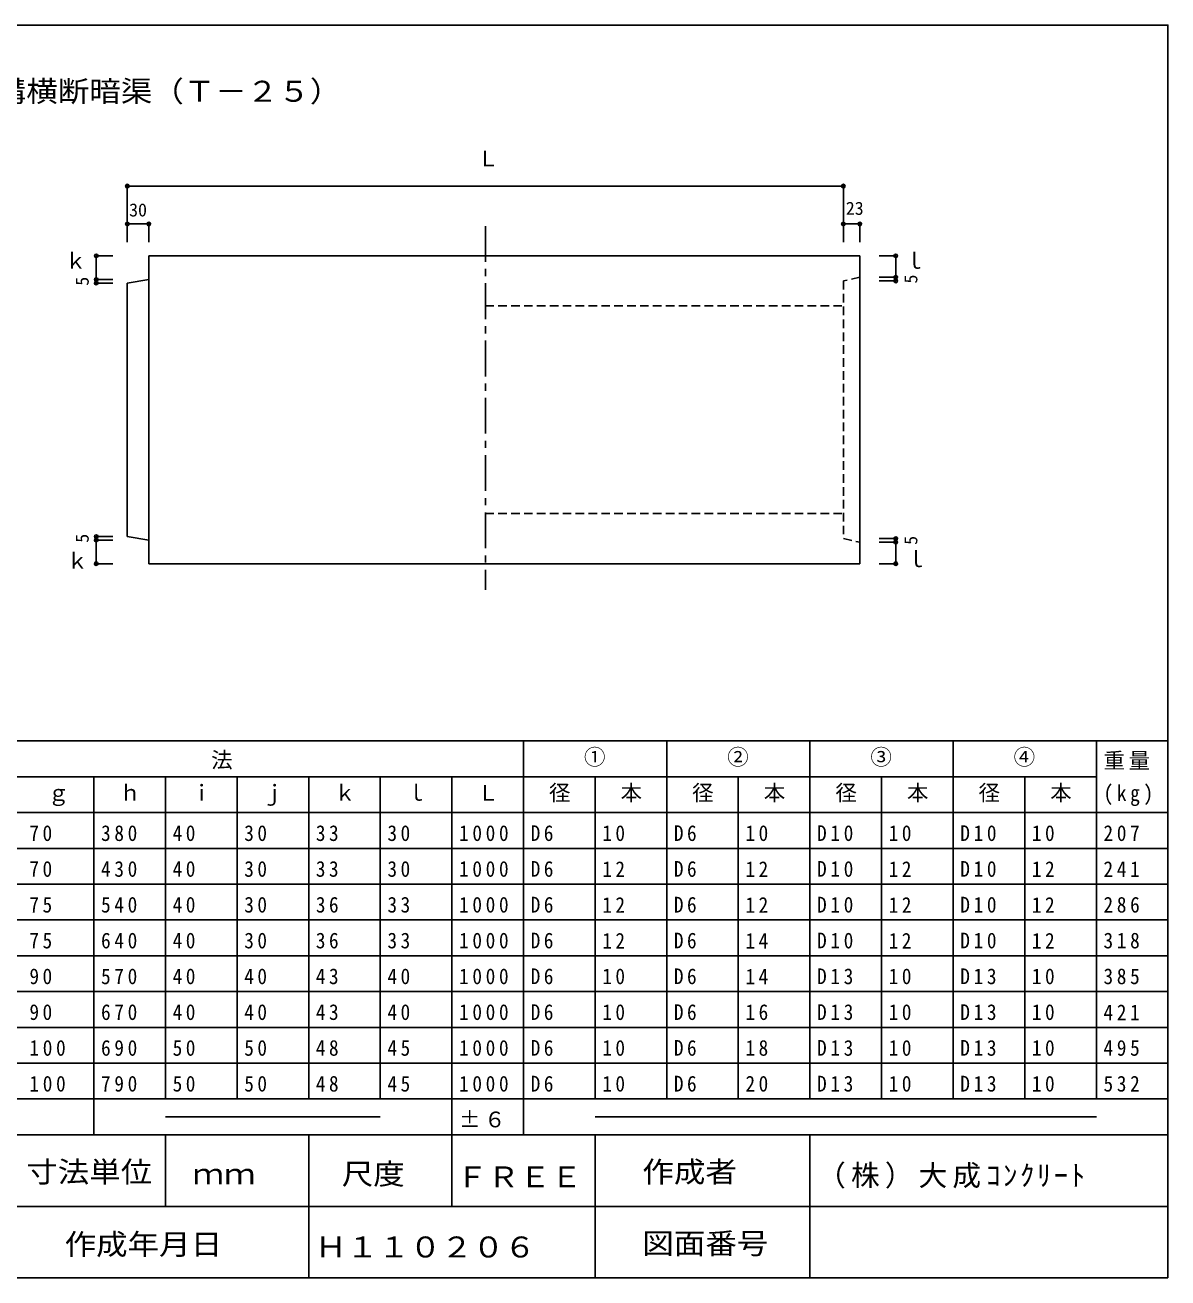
# Model space of a CAD drawing. Units: millimetres, scale not verified. Extents: x -1285 to 1315, y -900 to 850.
# Drawn here: x -281 to 1315, y -900 to 850 of the extents above; entities that cross this region are included whole.
import ezdxf
from ezdxf.enums import TextEntityAlignment as Align

# ---------------------------------------------------------------- set-up
doc = ezdxf.new("R2010")
doc.units = ezdxf.units.MM
doc.header["$LTSCALE"] = 10
doc.header["$PDMODE"] = 32
doc.header["$PDSIZE"] = 5
doc.linetypes.add('CHAIN1', pattern=[8, 5, -1, 1, -1])
doc.linetypes.add('DASHED1', pattern=[1.8, 1.2, -0.6])
doc.layers.add('0-0', color=7, linetype='Continuous')
doc.styles.add('ＭＳ ゴシック', font='')
doc.styles.get('ＭＳ ゴシック').set_extended_font_data('MS Gothic')

msp = doc.modelspace()

# ---------------------------------------------------------------- linework, layer by layer
at = {"layer": '0-0', "color": 4}
for p, q in [((-138.28, 625.09), (861.72, 625.09)), ((-138.28, 546.81), (-138.28, 625.09)), ((861.72, 546.81), (861.72, 625.09)), ((-138.28, 572.14), (-108.28, 572.14)), ((-138.28, 546.81), (-138.28, 572.14)), ((-108.28, 546.81), (-108.28, 572.14)), ((861.72, 572.14), (884.72, 572.14)), ((861.72, 546.81), (861.72, 572.14)), ((884.72, 546.81), (884.72, 572.14)), ((-181.72, 527.66), (-181.72, 494.66)), ((-158.69, 527.66), (-181.72, 527.66)), ((911.87, 527.66), (934.9, 527.66)), ((934.9, 527.66), (934.9, 497.66)), ((911.87, 492.66), (934.9, 492.66)), ((-158.69, 489.66), (-181.72, 489.66)), ((-181.72, 135.66), (-181.72, 130.66)), ((-158.69, 135.66), (-181.72, 135.66)), ((911.87, 132.66), (934.9, 132.66)), ((934.9, 132.66), (934.9, 127.66)), ((-158.69, 97.66), (-181.72, 97.66)), ((911.87, 97.66), (934.9, 97.66))]:
    msp.add_line(p, q, dxfattribs=at)
at = {"layer": '0-0', "linetype": 'CHAIN1'}
msp.add_line((361.72, 569.28), (361.72, 61.21), dxfattribs=at)
at = {"layer": '0-0'}
for p, q in [((-108.28, 527.66), (-108.28, 97.66)), ((-108.28, 527.66), (884.72, 527.66)), ((884.72, 527.66), (884.72, 97.66)), ((-108.28, 494.66), (-138.28, 489.66)), ((-138.28, 135.66), (-138.28, 489.66)), ((-138.28, 135.66), (-108.28, 130.66)), ((884.72, 97.66), (-108.28, 97.66)), ((1315, -150), (-1285, -150)), ((415, -700), (415, -150)), ((615, -650), (615, -150)), ((815, -650), (815, -150)), ((1015, -650), (1015, -150)), ((1215, -650), (1215, -150)), ((1215, -200), (-1085, -200)), ((-185, -700), (-185, -200)), ((-85, -650), (-85, -200)), ((15, -650), (15, -200)), ((115, -650), (115, -200)), ((215, -650), (215, -200)), ((315, -700), (315, -200)), ((515, -650), (515, -200)), ((715, -650), (715, -200)), ((915, -650), (915, -200)), ((1115, -650), (1115, -200)), ((1315, -250), (-1285, -250)), ((1315, -300), (-1285, -300)), ((1315, -350), (-1285, -350)), ((1315, -400), (-1285, -400)), ((1315, -450), (-1285, -450)), ((1315, -500), (-1285, -500)), ((1315, -550), (-1285, -550)), ((1315, -600), (-1285, -600)), ((1315, -650), (-1285, -650)), ((215, -675), (-85, -675)), ((1215, -675), (515, -675))]:
    msp.add_line(p, q, dxfattribs=at)
at = {"layer": '0-0', "linetype": 'DASHED1'}
for p, q in [((361.72, 457.66), (861.72, 457.66)), ((361.72, 167.66), (861.72, 167.66))]:
    msp.add_line(p, q, dxfattribs=at)
at = {"layer": '0-0', "color": 2}
for p, q in [((1315, -700), (-1285, -700)), ((-85, -800), (-85, -700)), ((115, -900), (115, -700)), ((315, -800), (315, -700)), ((515, -900), (515, -700)), ((815, -900), (815, -700)), ((1315, -800), (-1285, -800)), ((1315, -900), (-1285, -900))]:
    msp.add_line(p, q, dxfattribs=at)
msp.add_lwpolyline([(-1285, -900), (-1285, 850), (1315, 850), (1315, -900)], dxfattribs=at)
at = {"layer": '0-0', "color": 4}
for points in [[(-158.69, 494.66), (-181.72, 494.66), (-181.72, 489.66)], [(911.87, 497.66), (934.9, 497.66), (934.9, 492.66)], [(-158.69, 130.66), (-181.72, 130.66), (-181.72, 97.66)], [(911.87, 127.66), (934.9, 127.66), (934.9, 97.66)]]:
    msp.add_lwpolyline(points, dxfattribs=at)
at = {"layer": '0-0', "linetype": 'DASHED1'}
msp.add_lwpolyline([(884.72, 497.66), (861.72, 492.66), (861.72, 132.66), (884.72, 127.66)], dxfattribs=at)
at = {"layer": '0-0', "color": 4}
for p in [(-138.28, 625.09), (861.72, 625.09), (-138.28, 572.14), (-108.28, 572.14), (861.72, 572.14), (884.72, 572.14), (-181.72, 527.66), (934.9, 527.66), (-181.72, 494.66), (-181.72, 489.66), (934.9, 497.66), (934.9, 492.66), (-181.72, 135.66), (-181.72, 130.66), (934.9, 132.66), (934.9, 127.66), (-181.72, 97.66), (934.9, 97.66)]:
    msp.add_point(p, dxfattribs=at)

# ---------------------------------------------------------------- texts
at = {"layer": '0-0', "style": 'ＭＳ ゴシック', "width": 1.1}
for s, p in [('道路用側溝横断暗渠（Ｔ－２５）', (-499.5, 734.07)), ('寸法単位', (-279.5, -775.24)), ('作成者', (580.99, -775.24)), ('ｍｍ', (-47.26, -778.22)), ('尺度', (161.17, -778.22)), ('ＦＲＥＥ', (321.03, -782.31)), ('作成年月日', (-225.91, -876.47)), ('図面番号', (580.99, -875.24)), ('Ｈ１１０２０６', (123.91, -880.24))]:
    msp.add_text(s, height=29.33, dxfattribs=at).set_placement(p, align=Align.BOTTOM_LEFT)
at = {"layer": '0-0', "style": 'ＭＳ ゴシック'}
for s, p in [('Ｌ', (350.69, 645.89)), ('ｋ', (-225.46, 503.07)), ('ｌ', (946.41, 503.07)), ('ｋ', (-223.16, 84.05)), ('ｌ', (948.71, 86.35)), ('①', (499.48, -190)), ('②', (699.48, -190)), ('③', (899.48, -190)), ('④', (1099.48, -190)), ('ｈ', (-149.47, -240)), ('ｉ', (-49.47, -240)), ('ｊ', (50.53, -240)), ('ｋ', (150.53, -240)), ('ｌ', (250.53, -240)), ('径', (450.53, -240)), ('本', (550.53, -240)), ('径', (650.53, -240)), ('本', (750.53, -240)), ('径', (850.53, -240)), ('本', (950.53, -240)), ('径', (1050.53, -240)), ('本', (1150.53, -240)), ('ｇ', (-249.47, -240)), ('Ｌ', (350.53, -240))]:
    msp.add_text(s, height=21.99, dxfattribs=at).set_placement(p, align=Align.BOTTOM_LEFT)
at = {"layer": '0-0', "color": 4, "style": 'ＭＳ ゴシック'}
for s, p in [('30', (-135.78, 577.14)), ('23', (865.12, 579.43))]:
    msp.add_text(s, height=18.33, dxfattribs=at).set_placement(p, align=Align.BOTTOM_LEFT)
for p in [(-186.72, 485.91), (970.52, 489.01), (-186.72, 126.91), (970.52, 124.01)]:
    msp.add_text('5', height=18.33, rotation=90, dxfattribs=at).set_placement(p, align=Align.BOTTOM_LEFT)
at = {"layer": '0-0', "attachment_point": 7, "style": 'ＭＳ ゴシック'}
for s, insert, char_height in [('\\T1.17;寸\u3000\u3000\u3000\u3000\u3000\u3000\u3000\u3000\u3000\u3000\u3000\u3000\u3000\u3000\u3000\u3000\u3000\u3000法', (-688.04, -190), 21.99), ('\\T1.17;重量', (1225, -190), 21.99), ('\\T1.38;\\W0.9;(kg)', (1225.1, -240.94), 21.99), ('\\T1.36;\\W0.9;70', (-275, -290), 21.99), ('\\T1.38;\\W0.9;380', (-175, -290), 21.99), ('\\T1.36;\\W0.9;40', (-75, -290), 21.99), ('\\T1.36;\\W0.9;30', (25, -290), 21.99), ('\\T1.36;\\W0.9;33', (125, -290), 21.99), ('\\T1.36;\\W0.9;30', (225, -290), 21.99), ('\\T1.38;\\W0.9;1000', (325, -290), 21.99), ('\\T1.36;\\W0.9;D6', (425, -290), 21.99), ('\\T1.36;\\W0.9;10', (525, -290), 21.99), ('\\T1.36;\\W0.9;D6', (625, -290), 21.99), ('\\T1.36;\\W0.9;10', (725, -290), 21.99), ('\\T1.38;\\W0.9;D10', (825, -290), 21.99), ('\\T1.36;\\W0.9;10', (925, -290), 21.99), ('\\T1.38;\\W0.9;D10', (1025, -290), 21.99), ('\\T1.36;\\W0.9;10', (1125, -290), 21.99), ('\\T1.38;\\W0.9;207', (1225, -290), 21.99), ('\\T1.36;\\W0.9;70', (-275, -340), 21.99), ('\\T1.38;\\W0.9;430', (-175, -340), 21.99), ('\\T1.36;\\W0.9;40', (-75, -340), 21.99), ('\\T1.36;\\W0.9;30', (25, -340), 21.99), ('\\T1.36;\\W0.9;33', (125, -340), 21.99), ('\\T1.36;\\W0.9;30', (225, -340), 21.99), ('\\T1.38;\\W0.9;1000', (325, -340), 21.99), ('\\T1.36;\\W0.9;D6', (425, -340), 21.99), ('\\T1.36;\\W0.9;12', (525, -340), 21.99), ('\\T1.36;\\W0.9;D6', (625, -340), 21.99), ('\\T1.36;\\W0.9;12', (725, -340), 21.99), ('\\T1.38;\\W0.9;D10', (825, -340), 21.99), ('\\T1.36;\\W0.9;12', (925, -340), 21.99), ('\\T1.38;\\W0.9;D10', (1025, -340), 21.99), ('\\T1.36;\\W0.9;12', (1125, -340), 21.99), ('\\T1.38;\\W0.9;241', (1225, -340), 21.99), ('\\T1.36;\\W0.9;75', (-275, -390), 21.99), ('\\T1.38;\\W0.9;540', (-175, -390), 21.99), ('\\T1.36;\\W0.9;40', (-75, -390), 21.99), ('\\T1.36;\\W0.9;30', (25, -390), 21.99), ('\\T1.36;\\W0.9;36', (125, -390), 21.99), ('\\T1.36;\\W0.9;33', (225, -390), 21.99), ('\\T1.38;\\W0.9;1000', (325, -390), 21.99), ('\\T1.36;\\W0.9;D6', (425, -390), 21.99), ('\\T1.36;\\W0.9;12', (525, -390), 21.99), ('\\T1.36;\\W0.9;D6', (625, -390), 21.99), ('\\T1.36;\\W0.9;12', (725, -390), 21.99), ('\\T1.38;\\W0.9;D10', (825, -390), 21.99), ('\\T1.36;\\W0.9;12', (925, -390), 21.99), ('\\T1.38;\\W0.9;D10', (1025, -390), 21.99), ('\\T1.36;\\W0.9;12', (1125, -390), 21.99), ('\\T1.38;\\W0.9;286', (1225, -390), 21.99), ('\\T1.36;\\W0.9;75', (-275, -440), 21.99), ('\\T1.38;\\W0.9;640', (-175, -440), 21.99), ('\\T1.36;\\W0.9;40', (-75, -440), 21.99), ('\\T1.36;\\W0.9;30', (25, -440), 21.99), ('\\T1.36;\\W0.9;36', (125, -440), 21.99), ('\\T1.36;\\W0.9;33', (225, -440), 21.99), ('\\T1.38;\\W0.9;1000', (325, -440), 21.99), ('\\T1.36;\\W0.9;D6', (425, -440), 21.99), ('\\T1.36;\\W0.9;12', (525, -440), 21.99), ('\\T1.36;\\W0.9;D6', (625, -440), 21.99), ('\\T1.36;\\W0.9;14', (725, -440), 21.99), ('\\T1.38;\\W0.9;D10', (825, -440), 21.99), ('\\T1.36;\\W0.9;12', (925, -440), 21.99), ('\\T1.38;\\W0.9;D10', (1025, -440), 21.99), ('\\T1.36;\\W0.9;12', (1125, -440), 21.99), ('\\T1.38;\\W0.9;318', (1225, -440), 21.99), ('\\T1.36;\\W0.9;90', (-275, -490), 21.99), ('\\T1.38;\\W0.9;570', (-175, -490), 21.99), ('\\T1.36;\\W0.9;40', (-75, -490), 21.99), ('\\T1.36;\\W0.9;40', (25, -490), 21.99), ('\\T1.36;\\W0.9;43', (125, -490), 21.99), ('\\T1.36;\\W0.9;40', (225, -490), 21.99), ('\\T1.38;\\W0.9;1000', (325, -490), 21.99), ('\\T1.36;\\W0.9;D6', (425, -490), 21.99), ('\\T1.36;\\W0.9;10', (525, -490), 21.99), ('\\T1.36;\\W0.9;D6', (625, -490), 21.99), ('\\T1.36;\\W0.9;14', (725, -490), 21.99), ('\\T1.38;\\W0.9;D13', (825, -490), 21.99), ('\\T1.36;\\W0.9;10', (925, -490), 21.99), ('\\T1.38;\\W0.9;D13', (1025, -490), 21.99), ('\\T1.36;\\W0.9;10', (1125, -490), 21.99), ('\\T1.38;\\W0.9;385', (1225, -490), 21.99), ('\\T1.36;\\W0.9;90', (-275, -540), 21.99), ('\\T1.38;\\W0.9;670', (-175, -540), 21.99), ('\\T1.36;\\W0.9;40', (-75, -540), 21.99), ('\\T1.36;\\W0.9;40', (25, -540), 21.99), ('\\T1.36;\\W0.9;43', (125, -540), 21.99), ('\\T1.36;\\W0.9;40', (225, -540), 21.99), ('\\T1.38;\\W0.9;1000', (325, -540), 21.99), ('\\T1.36;\\W0.9;D6', (425, -540), 21.99), ('\\T1.36;\\W0.9;10', (525, -540), 21.99), ('\\T1.36;\\W0.9;D6', (625, -540), 21.99), ('\\T1.36;\\W0.9;16', (725, -540), 21.99), ('\\T1.38;\\W0.9;D13', (825, -540), 21.99), ('\\T1.36;\\W0.9;10', (925, -540), 21.99), ('\\T1.38;\\W0.9;D13', (1025, -540), 21.99), ('\\T1.36;\\W0.9;10', (1125, -540), 21.99), ('\\T1.38;\\W0.9;421', (1225, -540), 21.99), ('\\T1.38;\\W0.9;100', (-275, -590), 21.99), ('\\T1.38;\\W0.9;690', (-175, -590), 21.99), ('\\T1.36;\\W0.9;50', (-75, -590), 21.99), ('\\T1.36;\\W0.9;50', (25, -590), 21.99), ('\\T1.36;\\W0.9;48', (125, -590), 21.99), ('\\T1.36;\\W0.9;45', (225, -590), 21.99), ('\\T1.38;\\W0.9;1000', (325, -590), 21.99), ('\\T1.36;\\W0.9;D6', (425, -590), 21.99), ('\\T1.36;\\W0.9;10', (525, -590), 21.99), ('\\T1.36;\\W0.9;D6', (625, -590), 21.99), ('\\T1.36;\\W0.9;18', (725, -590), 21.99), ('\\T1.38;\\W0.9;D13', (825, -590), 21.99), ('\\T1.36;\\W0.9;10', (925, -590), 21.99), ('\\T1.38;\\W0.9;D13', (1025, -590), 21.99), ('\\T1.36;\\W0.9;10', (1125, -590), 21.99), ('\\T1.38;\\W0.9;495', (1225, -590), 21.99), ('\\T1.38;\\W0.9;100', (-275, -640), 21.99), ('\\T1.38;\\W0.9;790', (-175, -640), 21.99), ('\\T1.36;\\W0.9;50', (-75, -640), 21.99), ('\\T1.36;\\W0.9;50', (25, -640), 21.99), ('\\T1.36;\\W0.9;48', (125, -640), 21.99), ('\\T1.36;\\W0.9;45', (225, -640), 21.99), ('\\T1.38;\\W0.9;1000', (325, -640), 21.99), ('\\T1.36;\\W0.9;D6', (425, -640), 21.99), ('\\T1.36;\\W0.9;10', (525, -640), 21.99), ('\\T1.36;\\W0.9;D6', (625, -640), 21.99), ('\\T1.36;\\W0.9;20', (725, -640), 21.99), ('\\T1.38;\\W0.9;D13', (825, -640), 21.99), ('\\T1.36;\\W0.9;10', (925, -640), 21.99), ('\\T1.38;\\W0.9;D13', (1025, -640), 21.99), ('\\T1.36;\\W0.9;10', (1125, -640), 21.99), ('\\T1.38;\\W0.9;532', (1225, -640), 21.99), ('\\T1.17;±６', (324.87, -690), 21.99), ('\\T1.18;（株）大成ｺﾝｸﾘｰﾄ', (825.14, -775.24), 29.33)]:
    msp.add_mtext(s, dxfattribs=dict(at, insert=insert, char_height=char_height))

doc.saveas('drawing.dxf')
